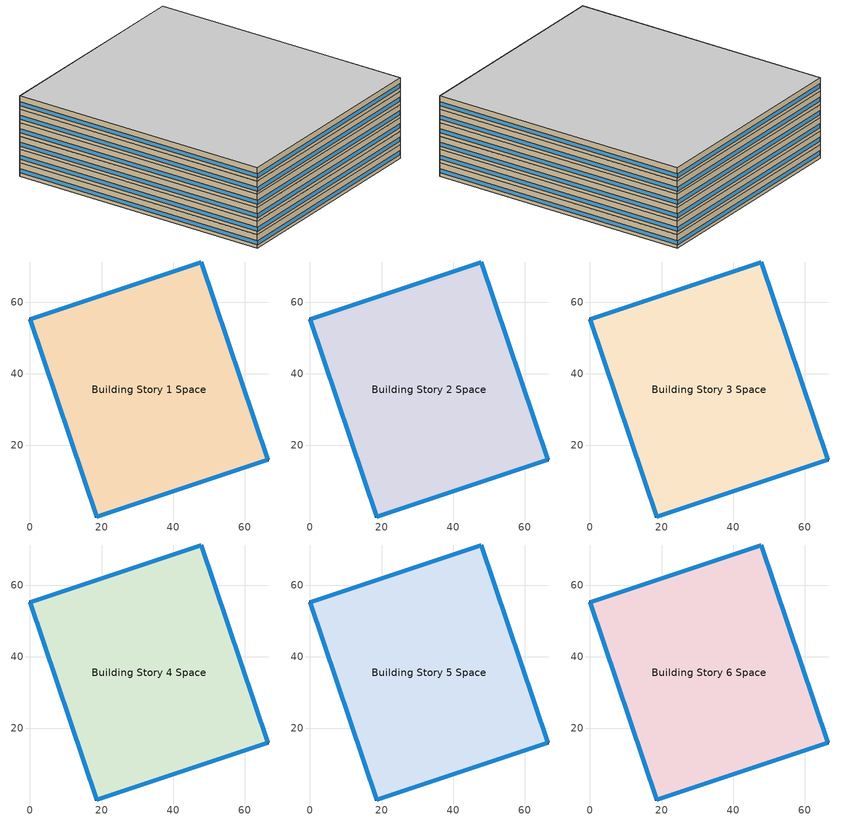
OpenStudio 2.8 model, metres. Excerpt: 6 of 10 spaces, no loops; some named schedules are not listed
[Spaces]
Building Story 1 Space
 floor ground: 66.46,16.05 18.65,0 0,55.14 47.81,71.19 z0
 wall outside: 18.65,0 66.46,16.05 47.81,71.19 0,55.14 18.65,0 z0:3
 window: 66.45,16.08 47.82,71.17 / 18.67,0.01 66.43,16.04 / 47.78,71.19 0.02,55.15 / 0.01,55.12 18.64,0.02 z0.76:1.66
 ceiling adiabatic (LargeHotel Interior Ceiling): 47.81,71.19 0,55.14 18.65,0 66.46,16.05 z3
Building Story 2 Space
 floor adiabatic (Typical Insulated Carpeted 6in Slab Floor): 66.46,16.05 18.65,0 0,55.14 47.81,71.19 z3
 wall outside: 18.65,0 66.46,16.05 47.81,71.19 0,55.14 18.65,0 z3:6
 window: 18.67,0.01 66.43,16.04 / 0.01,55.12 18.64,0.02 / 47.78,71.19 0.02,55.15 / 66.45,16.08 47.82,71.17 z3.76:4.66
 ceiling adiabatic (Typical IEAD Roof R-15.87): 47.81,71.19 0,55.14 18.65,0 66.46,16.05 z6
Building Story 3 Space
 floor adiabatic (LargeHotel Interior Floor): 66.46,16.05 18.65,0 0,55.14 47.81,71.19 z6
 wall outside: 18.65,0 66.46,16.05 47.81,71.19 0,55.14 18.65,0 z6:9
 window: 18.67,0.01 66.43,16.04 / 0.01,55.12 18.64,0.02 / 47.78,71.19 0.02,55.15 / 66.45,16.08 47.82,71.17 z6.76:7.66
 ceiling adiabatic (Typical IEAD Roof R-15.87): 47.81,71.19 0,55.14 18.65,0 66.46,16.05 z9
Building Story 4 Space
 floor adiabatic (LargeHotel Interior Floor): 66.46,16.05 18.65,0 0,55.14 47.81,71.19 z9
 wall outside: 18.65,0 66.46,16.05 47.81,71.19 0,55.14 18.65,0 z9:12
 window: 18.67,0.01 66.43,16.04 / 0.01,55.12 18.64,0.02 / 47.78,71.19 0.02,55.15 / 66.45,16.08 47.82,71.17 z9.76:10.66
 ceiling adiabatic (Typical IEAD Roof R-15.87): 47.81,71.19 0,55.14 18.65,0 66.46,16.05 z12
Building Story 5 Space
 floor adiabatic (LargeHotel Interior Floor): 66.46,16.05 18.65,0 0,55.14 47.81,71.19 z12
 wall outside: 18.65,0 66.46,16.05 47.81,71.19 0,55.14 18.65,0 z12:15
 window: 47.78,71.19 0.02,55.15 / 66.45,16.08 47.82,71.17 / 18.67,0.01 66.43,16.04 / 0.01,55.12 18.64,0.02 z12.76:13.66
 ceiling adiabatic (Typical IEAD Roof R-15.87): 47.81,71.19 0,55.14 18.65,0 66.46,16.05 z15
Building Story 6 Space
 floor adiabatic (LargeHotel Interior Floor): 66.46,16.05 18.65,0 0,55.14 47.81,71.19 z15
 wall outside: 18.65,0 66.46,16.05 47.81,71.19 0,55.14 18.65,0 z15:18
 window: 18.67,0.01 66.43,16.04 / 0.01,55.12 18.64,0.02 / 47.78,71.19 0.02,55.15 / 66.45,16.08 47.82,71.17 z15.76:16.66
 ceiling adiabatic (Typical IEAD Roof R-15.87): 47.81,71.19 0,55.14 18.65,0 66.46,16.05 z18
shading: 66.46,16.05 18.65,0 0,55.14 47.81,71.19 z0
[Site]
Buffalo Niagara Intl Ap_NY_USA: Latitude {deg}=42.8197; Longitude {deg}=-78.8497; Time Zone {hr}=-5; Elevation {m}=215; Terrain=City
[Site:WaterMainsTemperature]
Calculation Method=Correlation; Annual Average Outdoor Air Temperature {C}=8.96667; Maximum Difference In Monthly Average Outdoor Air Temperatures {deltaC}=26.2
[SizingPeriod:DesignDay] Barometric Pressure {Pa}=98769; Sky Clearness=0; Rain Indicator=0; Snow Indicator=0; Day of Month=21; Daylight Saving Time Indicator=0; Humidity Indicating Type=Wetbulb; Dry-Bulb Temperature Range Modifier Type=DefaultMultipliers
Name | Maximum Dry-Bulb Temperature {C} | Daily Dry-Bulb Temperature Range {deltaC} | Humidity Indicating Conditions at Maximum Dry-Bulb | Wind Speed {m/s} | Wind Direction {deg} | Month | Day Type | Solar Model Indicator | ASHRAE Taub | ASHRAE Taud
Buffalo Niagara Intl Ap Ann Clg .4% Condns WB=>MDB | 27.8 | 9.3 | 23.8 | 5.7 | 240 | 7 | SummerDesignDay | ASHRAETau | 0.462 | 2.001
Buffalo Niagara Intl Ap Ann Clg .4% Condns DB=>MWB | 30.3 | 9.3 | 21.8 | 5.7 | 240 | 7 | SummerDesignDay | ASHRAETau | 0.462 | 2.001
Buffalo Niagara Intl Ap Ann Htg 99.6% Condns DB | -16.3 | 0 | -16.3 | 5.1 | 270 | 1 | WinterDesignDay | ASHRAEClearSky
[ClimateZones]
Climate Zone Institution Name 1=ASHRAE; Climate Zone Document Name 1=ANSI/ASHRAE Standard 169; Climate Zone Document Year 1=2006; Climate Zone Value 1=6A
[Site:GroundTemperature:BuildingSurface]
19.74, 19.69, 19.85, 20.06, 20.27, 20.46, 20.61, 20.65, 20.6, 20.38, 20.19, 19.9
[Building]
Hotel 1: Nominal Floor to Floor Height {m}=3; Default Construction Set=Res 90.1-2004 - LrgHotel - ASHRAE 169-2013-6A; Standards Number of Stories=10; Standards Number of Above Ground Stories=10; Standards Building Type=LargeHotel
[DefaultConstructionSet]
Res 90.1-2004 - LrgHotel - ASHRAE 169-2013-6A: Default Exterior Surface Constructions=Default Surface Constructions 1; Default Interior Surface Constructions=Default Surface Constructions 2; Default Ground Contact Surface Constructions=Default Surface Constructions 3; Default Exterior SubSurface Constructions=Default Sub Surface Constructions 1; Default Interior SubSurface Constructions=Default Sub Surface Constructions 2; Interior Partition Construction=Typical Interior Partition
[DefaultSurfaceConstructions]
Name | Floor Construction | Wall Construction | Roof Ceiling Construction
Default Surface Constructions 1 | Typical Insulated Exterior Mass Floor R-11.49 | Typical Insulated Exterior Mass Wall R-9.62 | Typical IEAD Roof R-15.87
Default Surface Constructions 2 | LargeHotel Interior Floor | LargeHotel Interior Wall | LargeHotel Interior Ceiling
Default Surface Constructions 3 | Typical Insulated Carpeted 6in Slab Floor | Typical Insulated Basement Mass Wall
[Construction]
Typical Insulated Exterior Mass Floor R-11.49: Typical Insulation R-8.93, 4 in. Normalweight Concrete Floor, Typical Carpet Pad
Typical Insulated Exterior Mass Wall R-9.62: 1IN Stucco, 8IN CONCRETE HW RefBldg, Typical Insulation R-7.23, 1/2IN Gypsum
Typical IEAD Roof R-15.87: Roof Membrane, Typical Insulation R-14.76, Metal Roof Surface
LargeHotel Interior Floor: Nonres_Floor_Insulation, 100mm Normalweight concrete floor, CP02 CARPET PAD
LargeHotel Interior Wall: G01 13mm gypsum board, G01 13mm gypsum board
LargeHotel Interior Ceiling: CP02 CARPET PAD, 100mm Normalweight concrete floor, Nonres_Floor_Insulation
Typical Insulated Carpeted 6in Slab Floor: 6 in. Normalweight Concrete Floor, Typical Carpet Pad
Typical Insulated Basement Mass Wall: 8 in. Concrete Block Basement Wall
U 0.57 SHGC 0.49 Dbl Blue 6mm/6mm Air: BLUE 6MM, AIR 6MM, CLEAR 6MM
Typical Insulated Metal Door R-1.43: F08 Metal surface, Typical Insulation R-0.58
Typical Overhead Door R-2.0: Typical Insulation R-1.15
U 1.17 SHGC 0.49 Simple Glazing Skylight U-1.17 SHGC 0.0: U 1.17 SHGC 0.49 Simple Glazing U-1.17 SHGC 0.0
Typical Interior Window: Clear 3mm
Typical Interior Door; Typical Interior Partition: G05 25mm wood
[Material:NoMass] Roughness=Smooth; Thermal Absorptance=0.9; Solar Absorptance=0.7
Name | Thermal Resistance {m2-K/W} | Visible Absorptance
Typical Insulation R-8.93 | 1.57183 | 0.7
Typical Carpet Pad; CP02 CARPET PAD | 0.21648 | 0.8
Typical Insulation R-7.23 | 1.27273 | 0.7
Typical Insulation R-14.76 | 2.59864 | 0.7
Nonres_Floor_Insulation | 2.88292 | 0.7
Typical Insulation R-0.58 | 0.101875 | 0.7
Typical Insulation R-1.15 | 0.202527 | 0.7
[Material]
Name | Roughness | Thickness {m} | Conductivity {W/m-K} | Density {kg/m3} | Specific Heat {J/kg-K} | Thermal Absorptance | Solar Absorptance | Visible Absorptance
4 in. Normalweight Concrete Floor | MediumRough | 0.1016 | 2.31 | 2322 | 832 | 0.9 | 0.7 | 0.7
1IN Stucco | Smooth | 0.0253 | 0.6918 | 1858 | 837 | 0.9 | 0.7 | 0.92
8IN CONCRETE HW RefBldg | Rough | 0.2032 | 1.311 | 2240 | 836.8 | 0.9 | 0.7 | 0.7
1/2IN Gypsum | Smooth | 0.0127 | 0.16 | 784.9 | 830 | 0.9 | 0.4 | 0.4
Roof Membrane | VeryRough | 0.0095 | 0.16 | 1121.29 | 1460 | 0.9 | 0.7 | 0.7
Metal Roof Surface; F08 Metal surface | Smooth | 0.0008 | 45.28 | 7824 | 500 | 0.9 | 0.7 | 0.7
100mm Normalweight concrete floor | MediumRough | 0.1016 | 2.31045 | 2322 | 832.557 |  | 0 | 0
G01 13mm gypsum board | Smooth | 0.0127 | 0.160031 | 800.001 | 1090.73 | 0.9 | 0.7 | 0.5
6 in. Normalweight Concrete Floor | MediumRough | 0.1524 | 2.31 | 2322 | 832 | 0.9 | 0.7 | 0.7
8 in. Concrete Block Basement Wall | MediumRough | 0.2032 | 1.326 | 1842 | 912 | 0.9 | 0.7 | 0.7
G05 25mm wood | MediumSmooth | 0.0254 | 0.15 | 608 | 1630 | 0.9 | 0.5 | 0.5
[DefaultSubSurfaceConstructions]
Name | Fixed Window Construction | Operable Window Construction | Door Construction | Glass Door Construction | Overhead Door Construction | Skylight Construction | Tubular Daylight Dome Construction | Tubular Daylight Diffuser Construction
Default Sub Surface Constructions 1 | U 0.57 SHGC 0.49 Dbl Blue 6mm/6mm Air | U 0.57 SHGC 0.49 Dbl Blue 6mm/6mm Air | Typical Insulated Metal Door R-1.43 | U 0.57 SHGC 0.49 Dbl Blue 6mm/6mm Air | Typical Overhead Door R-2.0 | U 1.17 SHGC 0.49 Simple Glazing Skylight U-1.17 SHGC 0.0 | Typical Interior Window | Typical Interior Window
Default Sub Surface Constructions 2 | Typical Interior Window | Typical Interior Window | Typical Interior Door
[WindowMaterial:Glazing] Optical Data Type=SpectralAverage; Infrared Transmittance at Normal Incidence=0; Front Side Infrared Hemispherical Emissivity=0.84; Back Side Infrared Hemispherical Emissivity=0.84; Conductivity {W/m-K}=0.9; Dirt Correction Factor for Solar and Visible Transmittance=1; Solar Diffusing=No
Name | Thickness {m} | Solar Transmittance at Normal Incidence | Front Side Solar Reflectance at Normal Incidence | Back Side Solar Reflectance at Normal Incidence | Visible Transmittance at Normal Incidence | Front Side Visible Reflectance at Normal Incidence | Back Side Visible Reflectance at Normal Incidence
BLUE 6MM | 0.006 | 0.48 | 0.05 | 0.05 | 0.57 | 0.06 | 0.06
CLEAR 6MM | 0.006 | 0.775 | 0.071 | 0.071 | 0.881 | 0.08 | 0.08
Clear 3mm | 0.003 | 0.837 | 0.075 | 0.075 | 0.898 | 0.081 | 0.081
[WindowMaterial:Gas]
AIR 6MM: Gas Type=Air; Thickness {m}=0.0063
[WindowMaterial:SimpleGlazingSystem]
U 1.17 SHGC 0.49 Simple Glazing U-1.17 SHGC 0.0: U-Factor {W/m2-K}=6.64357; Solar Heat Gain Coefficient=0.49; Visible Transmittance=0.38
[People:Definition] Number of People Calculation Method=People/Area; Fraction Radiant=0.3
Name | People per Space Floor Area {person/m2}
LargeHotel GuestRoom People Definition | 0.0384272
LargeHotel Corridor People Definition | 0.0107639
[Lights:Definition] Design Level Calculation Method=Watts/Area; Fraction Radiant=0.7; Fraction Visible=0.2
Name | Watts per Space Floor Area {W/m2}
LargeHotel GuestRoom Lights Definition | 11.8403
LargeHotel Corridor Lights Definition | 5.38196
[ElectricEquipment:Definition]
LargeHotel GuestRoom Elec Equip Definition: Design Level Calculation Method=Watts/Area; Watts per Space Floor Area {W/m2}=6.74897; Fraction Radiant=0.5
[DesignSpecification:OutdoorAir] Outdoor Air Method=Sum
Name | Outdoor Air Flow per Floor Area {m3/s-m2} | Outdoor Air Flow per Person {m3/s-person}
Blended OA 3; Blended OA 4 | 0.000254
Blended OA 5 | 8.922e-06 | 0.00700775
Blended OA 6; Blended OA 7; Blended OA 9 |  | 0.00707921
[DefaultScheduleSet]
Story Top Blended Space Type Schedule Set; Story Mid7 Blended Space Type Schedule Set; Story Mid6 Blended Space Type Schedule Set; Story Mid5 Blended Space Type Schedule Set; Story Mid4 Blended Space Type Schedule Set; Story Mid3 Blended Space Type Schedule Set
[SpaceInfiltration:DesignFlowRate] Schedule=Always On Discrete; Design Flow Rate Calculation Method=Flow/ExteriorArea; Constant Term Coefficient=0; Temperature Term Coefficient=0; Velocity Term Coefficient=0.224; Velocity Squared Term Coefficient=0
Name | Space or SpaceType | Flow per Exterior Surface Area {m3/s-m2}
LargeHotel Corridor A  - Story Mid3 Infiltration; LargeHotel Corridor C  - Story Mid3 Infiltration | Story Mid3 Blended Space Type | 0.000396561
LargeHotel Corridor A  - Story Mid4 Infiltration; LargeHotel Corridor C  - Story Mid4 Infiltration | Story Mid4 Blended Space Type | 0.000396561
LargeHotel Corridor A  - Story Mid5 Infiltration; LargeHotel Corridor C  - Story Mid5 Infiltration | Story Mid5 Blended Space Type | 3.10641e-05
LargeHotel Corridor A end_a - Story Mid3 Infiltration; LargeHotel Corridor A end_b - Story Mid3 Infiltration; LargeHotel Corridor C end_a - Story Mid3 Infiltration; LargeHotel Corridor C end_b - Story Mid3 Infiltration | Story Mid3 Blended Space Type | 3.20196e-05
LargeHotel Corridor A end_a - Story Mid4 Infiltration; LargeHotel Corridor A end_b - Story Mid4 Infiltration; LargeHotel Corridor C end_a - Story Mid4 Infiltration; LargeHotel Corridor C end_b - Story Mid4 Infiltration | Story Mid4 Blended Space Type | 3.20196e-05
LargeHotel Corridor B  - Story Mid5 Infiltration; LargeHotel GuestRoom B end_a - Story Mid5 Infiltration | Story Mid5 Blended Space Type | 5.20159e-05
LargeHotel Corridor B end_a - Story Mid3 Infiltration; LargeHotel Corridor B end_b - Story Mid3 Infiltration | Story Mid3 Blended Space Type | 5.20159e-05
LargeHotel Corridor B end_a - Story Mid4 Infiltration; LargeHotel Corridor B end_b - Story Mid4 Infiltration | Story Mid4 Blended Space Type | 5.20159e-05
LargeHotel GuestRoom A  - Story Mid5 Infiltration; LargeHotel GuestRoom C  - Story Mid5 Infiltration | Story Mid5 Blended Space Type | 0.000397517
LargeHotel GuestRoom A  - Story Mid6 Infiltration; LargeHotel GuestRoom C  - Story Mid6 Infiltration | Story Mid6 Blended Space Type | 0.000396561
LargeHotel GuestRoom A  - Story Mid7 Infiltration; LargeHotel GuestRoom C  - Story Mid7 Infiltration | Story Mid7 Blended Space Type | 0.000396561
LargeHotel GuestRoom A  - Story Top Infiltration; LargeHotel GuestRoom C  - Story Top Infiltration | Story Top Blended Space Type | 9.24086e-05
LargeHotel GuestRoom A end_a - Story Mid5 Infiltration; LargeHotel GuestRoom C end_a - Story Mid5 Infiltration | Story Mid5 Blended Space Type | 3.20196e-05
LargeHotel GuestRoom A end_a - Story Mid6 Infiltration; LargeHotel GuestRoom A end_b - Story Mid6 Infiltration; LargeHotel GuestRoom C end_a - Story Mid6 Infiltration; LargeHotel GuestRoom C end_b - Story Mid6 Infiltration | Story Mid6 Blended Space Type | 3.20196e-05
LargeHotel GuestRoom A end_a - Story Mid7 Infiltration; LargeHotel GuestRoom A end_b - Story Mid7 Infiltration; LargeHotel GuestRoom C end_a - Story Mid7 Infiltration; LargeHotel GuestRoom C end_b - Story Mid7 Infiltration | Story Mid7 Blended Space Type | 3.20196e-05
LargeHotel GuestRoom A end_a - Story Top Infiltration; LargeHotel GuestRoom A end_b - Story Top Infiltration; LargeHotel GuestRoom C end_a - Story Top Infiltration; LargeHotel GuestRoom C end_b - Story Top Infiltration | Story Top Blended Space Type | 7.46136e-06
LargeHotel GuestRoom B end_a - Story Mid6 Infiltration; LargeHotel GuestRoom B end_b - Story Mid6 Infiltration | Story Mid6 Blended Space Type | 5.20159e-05
LargeHotel GuestRoom B end_a - Story Mid7 Infiltration; LargeHotel GuestRoom B end_b - Story Mid7 Infiltration | Story Mid7 Blended Space Type | 5.20159e-05
LargeHotel GuestRoom B end_a - Story Top Infiltration; LargeHotel GuestRoom B end_b - Story Top Infiltration | Story Top Blended Space Type | 1.2121e-05
[ElectricEquipment] Electric Equipment Definition=LargeHotel GuestRoom Elec Equip Definition; Schedule=HotelLarge GuestRoom_Eqp_Sch_Base
Name | Space or SpaceType | Multiplier
LargeHotel GuestRoom Elec Equip 1 | Story Mid5 Blended Space Type | 0.964874
LargeHotel GuestRoom Elec Equip 2 | Story Mid6 Blended Space Type | 1
LargeHotel GuestRoom Elec Equip 3 | Story Mid7 Blended Space Type | 1
LargeHotel GuestRoom Elec Equip 5 | Story Top Blended Space Type | 1
[Exterior:Lights:Definition]
Name | Design Level {W}
Parking Areas and Drives Def (W/ft^2) | 0.15
Building Facades Def (W/ft^2) | 0.2
Main Entries Def (W/ft) | 30
Other Doors Def (W/ft) | 20
Entry Canopies Def (W/ft^2) | 1.25
[Exterior:Lights] Control Option=AstronomicalClock
Name | Exterior Lights Definition | Schedule | Multiplier
Parking Areas and Drives | Parking Areas and Drives Def (W/ft^2) | Always On Discrete | 227289
Building Facades | Building Facades Def (W/ft^2) | Schedule Ruleset 1 | 9605.68
Main Entries | Main Entries Def (W/ft) | Always On Discrete | 50.5856
Other Doors | Other Doors Def (W/ft) | Always On Discrete | 28.7073
Entry Canopies | Entry Canopies Def (W/ft^2) | Always On Discrete | 1620
[Fan:ZoneExhaust] Availability Schedule=HotelLarge Kitchen_Exhaust_SCH; Fan Total Efficiency=0.1595; Pressure Rise {Pa}=124.544; Flow Fraction Schedule=HotelLarge Kitchen_Exhaust_SCH; System Availability Manager Coupling Mode=Decoupled
Name | Maximum Flow Rate {m3/s}
Zone LargeHotel Kitchen A  - Story Ground Exhaust Fan; Zone LargeHotel Kitchen C  - Story Ground Exhaust Fan | 0.219328
Zone LargeHotel Kitchen B  - Story Ground Exhaust Fan | 0.712597
[EnergyManagementSystem:Sensor]
Mains_Water_Temp_Sen: Output Variable or Output Meter Index Key=Environment; Output Variable or Output Meter=Site Mains Water Temperature
[EnergyManagementSystem:Actuator]
Mains_Water_Temp_Act: Actuated Component=Mains Water Temperature; Actuated Component Type=Schedule:Constant; Actuated Component Control Type=Schedule Value
[EnergyManagementSystem:Program]
Mains_Water_Prg: SET Mains_Water_Temp_Act = Mains_Water_Temp_Sen
[EnergyManagementSystem:ProgramCallingManager]
Mains_Water_Prg_Mgr: BeginTimestepBeforePredictor; Mains_Water_Prg
[ThermostatSetpoint:DualSetpoint] Heating Setpoint Temperature Schedule=HotelLarge HTGSETP_SCH; Cooling Setpoint Temperature Schedule=HotelLarge CLGSETP_SCH
Story Top Blended Space Type Thermostat; Story Mid7 Blended Space Type Thermostat; Story Mid6 Blended Space Type Thermostat; Story Mid5 Blended Space Type Thermostat; Story Mid4 Blended Space Type Thermostat; Story Mid3 Blended Space Type Thermostat
[People] Activity Level Schedule=HotelLarge ACTIVITY_SCH; Work Efficiency Schedule=Work Efficiency Schedule; Clothing Insulation Schedule=Clothing Schedule; Air Velocity Schedule=Air Velocity Schedule
Name | People Definition | Space or SpaceType | Number of People Schedule | Multiplier
LargeHotel Corridor People 2 | LargeHotel Corridor People Definition | Story Mid3 Blended Space Type | HotelLarge BLDG_OCC_SCH | 1
LargeHotel Corridor People 3 | LargeHotel Corridor People Definition | Story Mid4 Blended Space Type | HotelLarge BLDG_OCC_SCH | 1
LargeHotel Corridor People 4 | LargeHotel Corridor People Definition | Story Mid5 Blended Space Type | HotelLarge BLDG_OCC_SCH | 0.035126
LargeHotel GuestRoom People 1 | LargeHotel GuestRoom People Definition | Story Mid5 Blended Space Type | HotelLarge GuestRoom_Occ_Sch | 0.964874
LargeHotel GuestRoom People 2 | LargeHotel GuestRoom People Definition | Story Mid6 Blended Space Type | HotelLarge GuestRoom_Occ_Sch | 1
LargeHotel GuestRoom People 3 | LargeHotel GuestRoom People Definition | Story Mid7 Blended Space Type | HotelLarge GuestRoom_Occ_Sch | 1
LargeHotel GuestRoom People 5 | LargeHotel GuestRoom People Definition | Story Top Blended Space Type | HotelLarge GuestRoom_Occ_Sch | 1
[Lights] Fraction Replaceable=1
Name | Lights Definition | Space or SpaceType | Schedule | Multiplier
LargeHotel Corridor Lights 2 | LargeHotel Corridor Lights Definition | Story Mid3 Blended Space Type | HotelLarge BLDG_LIGHT_CORRIDOR_SCH | 1
LargeHotel Corridor Lights 3 | LargeHotel Corridor Lights Definition | Story Mid4 Blended Space Type | HotelLarge BLDG_LIGHT_CORRIDOR_SCH | 1
LargeHotel Corridor Lights 4 | LargeHotel Corridor Lights Definition | Story Mid5 Blended Space Type | HotelLarge BLDG_LIGHT_CORRIDOR_SCH | 0.035126
LargeHotel GuestRoom Lights 1 | LargeHotel GuestRoom Lights Definition | Story Mid5 Blended Space Type | HotelLarge BLDG_LIGHT_GUESTROOM_SCH | 0.964874
LargeHotel GuestRoom Lights 2 | LargeHotel GuestRoom Lights Definition | Story Mid6 Blended Space Type | HotelLarge BLDG_LIGHT_GUESTROOM_SCH | 1
LargeHotel GuestRoom Lights 3 | LargeHotel GuestRoom Lights Definition | Story Mid7 Blended Space Type | HotelLarge BLDG_LIGHT_GUESTROOM_SCH | 1
LargeHotel GuestRoom Lights 5 | LargeHotel GuestRoom Lights Definition | Story Top Blended Space Type | HotelLarge BLDG_LIGHT_GUESTROOM_SCH | 1
[SpaceType] Standards Building Type=LargeHotel
Name | Default Schedule Set | Design Specification Outdoor Air Object | Standards Space Type
Story Mid3 Blended Space Type | Story Mid3 Blended Space Type Schedule Set | Blended OA 3 | Corridor
Story Mid4 Blended Space Type | Story Mid4 Blended Space Type Schedule Set | Blended OA 4 | Corridor
Story Mid5 Blended Space Type | Story Mid5 Blended Space Type Schedule Set | Blended OA 5 | GuestRoom
Story Mid6 Blended Space Type | Story Mid6 Blended Space Type Schedule Set | Blended OA 6 | GuestRoom
Story Mid7 Blended Space Type | Story Mid7 Blended Space Type Schedule Set | Blended OA 7 | GuestRoom
Story Top Blended Space Type | Story Top Blended Space Type Schedule Set | Blended OA 9 | GuestRoom
[Space]
Name | Space Type | Building Story | Thermal Zone
Building Story 1 Space | Story Top Blended Space Type | Building Story 1 | Building Story 1 ThermalZone
Building Story 2 Space | Story Mid6 Blended Space Type | Building Story 2 | Building Story 2 ThermalZone
Building Story 3 Space | Story Mid4 Blended Space Type | Building Story 3 | Building Story 3 ThermalZone
Building Story 4 Space | Story Mid3 Blended Space Type | Building Story 4 | Building Story 4 ThermalZone
Building Story 5 Space | Story Mid7 Blended Space Type | Building Story 5 | Building Story 5 ThermalZone
Building Story 6 Space | Story Mid5 Blended Space Type | Building Story 6 | Building Story 6 ThermalZone
[BuildingStory]
Building Story 1; Building Story 2; Building Story 3; Building Story 4; Building Story 5; Building Story 6
[ThermalZone] Use Ideal Air Loads=No
Name | Thermostat
Building Story 1 ThermalZone | Story Top Blended Space Type Thermostat
Building Story 2 ThermalZone | Story Mid6 Blended Space Type Thermostat
Building Story 3 ThermalZone | Story Mid4 Blended Space Type Thermostat
Building Story 4 ThermalZone | Story Mid3 Blended Space Type Thermostat
Building Story 5 ThermalZone | Story Mid7 Blended Space Type Thermostat
Building Story 6 ThermalZone | Story Mid5 Blended Space Type Thermostat
[AvailabilityManager:NightCycle] Control Type=CycleOnAny; Thermostat Tolerance {deltaC}=1; Cycling Run Time {s}=1800
Availability Manager Night Cycle 1; Availability Manager Night Cycle 2; Availability Manager Night Cycle 3; Availability Manager Night Cycle 4; Availability Manager Night Cycle 5
[Schedule:Ruleset]
Name | Default Day Schedule | Summer Design Day Schedule | Winter Design Day Schedule
Clothing Schedule | Clothing Schedule Default Winter Clothes
Air Velocity Schedule | Air Velocity Schedule Default
Work Efficiency Schedule | Work Efficiency Schedule Default
HotelLarge BLDG_OCC_SCH | HotelLarge BLDG_OCC_SCH Default | HotelLarge BLDG_OCC_SCH Summer Design Day | HotelLarge BLDG_OCC_SCH Winter Design Day
HotelLarge ACTIVITY_SCH | HotelLarge ACTIVITY_SCH Default | HotelLarge ACTIVITY_SCH Summer Design Day | HotelLarge ACTIVITY_SCH Winter Design Day
HotelLarge GuestRoom_Occ_Sch | HotelLarge GuestRoom_Occ_Sch Default | HotelLarge GuestRoom_Occ_Sch Summer Design Day | HotelLarge GuestRoom_Occ_Sch Winter Design Day
HotelLarge BLDG_LIGHT_GUESTROOM_SCH | HotelLarge BLDG_LIGHT_GUESTROOM_SCH Default | HotelLarge BLDG_LIGHT_GUESTROOM_SCH Summer Design Day | HotelLarge BLDG_LIGHT_GUESTROOM_SCH Winter Design Day
HotelLarge GuestRoom_Eqp_Sch_Base | HotelLarge GuestRoom_Eqp_Sch_Base Default | HotelLarge GuestRoom_Eqp_Sch_Base Summer Design Day | HotelLarge GuestRoom_Eqp_Sch_Base Winter Design Day
HotelLarge BLDG_LIGHT_CORRIDOR_SCH | HotelLarge BLDG_LIGHT_CORRIDOR_SCH Default | HotelLarge BLDG_LIGHT_CORRIDOR_SCH Summer Design Day | HotelLarge BLDG_LIGHT_CORRIDOR_SCH Winter Design Day
Schedule Ruleset 1 | Schedule Day 33
HotelLarge Kitchen_Exhaust_SCH | HotelLarge Kitchen_Exhaust_SCH Default | HotelLarge Kitchen_Exhaust_SCH Summer Design Day | HotelLarge Kitchen_Exhaust_SCH Winter Design Day
HotelLarge HTGSETP_SCH | HotelLarge HTGSETP_SCH Default | HotelLarge HTGSETP_SCH Summer Design Day | HotelLarge HTGSETP_SCH Winter Design Day
HotelLarge CLGSETP_SCH | HotelLarge CLGSETP_SCH Default | HotelLarge CLGSETP_SCH Summer Design Day | HotelLarge CLGSETP_SCH Winter Design Day
[Schedule:Day]
Schedule Day 33: 6, 0, 0, 24, 0, 1
HotelLarge HTGSETP_SCH Default; HotelLarge HTGSETP_SCH Winter Design Day; HotelLarge HTGSETP_SCH Summer Design Day: 24, 0, 21
HotelLarge CLGSETP_SCH Default; HotelLarge CLGSETP_SCH Winter Design Day; HotelLarge CLGSETP_SCH Summer Design Day: 24, 0, 24
[Schedule:Constant]
Name | Value
Always On Discrete | 1
Mains Water Temperature | 10
